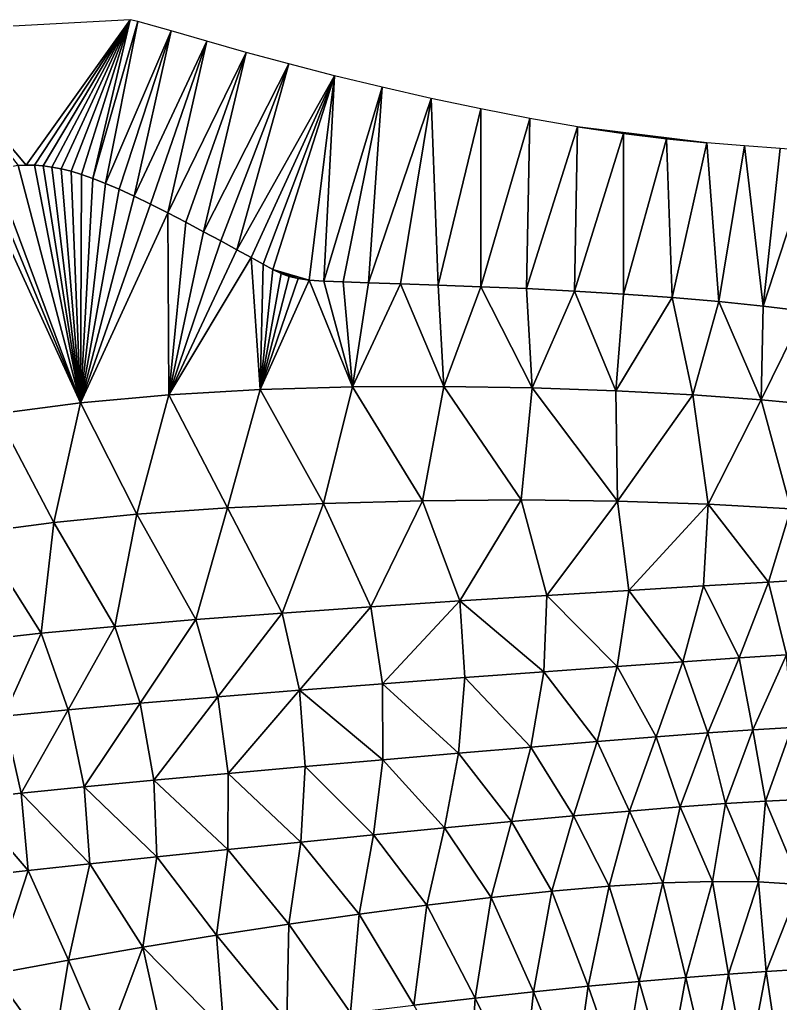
# Model space of a CAD drawing. Header units: metres. Extents: x 0 to 433, y 0 to 317.
# Drawn here: x 152.85 to 165.23, y 262.34 to 278.34 of the extents above; entities that cross this region are included whole.
import ezdxf

# ---------------------------------------------------------------- set-up
doc = ezdxf.new("R2010")
doc.units = ezdxf.units.M
doc.layers.add('TERRAIN_TIN', color=8, linetype='Continuous')

msp = doc.modelspace()

# ---------------------------------------------------------------- linework, layer by layer
at = {"layer": 'TERRAIN_TIN'}
for points in [[(151.13, 278.147, 2), (152.96, 275.975, 3), (154.653, 278.34, 2)], [(152.96, 275.975, 3), (153.096, 275.973, 3), (154.653, 278.34, 2)], [(153.096, 275.973, 3), (153.235, 275.962, 3), (154.653, 278.34, 2)], [(153.235, 275.962, 3), (153.378, 275.942, 3), (154.653, 278.34, 2)], [(153.378, 275.942, 3), (153.529, 275.913, 3), (154.653, 278.34, 2)], [(153.529, 275.913, 3), (153.689, 275.874, 3), (154.653, 278.34, 2)], [(153.689, 275.874, 3), (153.86, 275.822, 3), (154.653, 278.34, 2)], [(153.86, 275.822, 3), (154.046, 275.757, 3), (154.653, 278.34, 2)], [(154.046, 275.757, 3), (154.776, 278.31, 2), (154.653, 278.34, 2)], [(154.776, 278.31, 2), (154.046, 275.757, 3), (154.25, 275.677, 3)], [(154.776, 278.31, 2), (154.25, 275.677, 3), (155.317, 278.159, 2)], [(152.827, 275.969, 3), (152.96, 275.975, 3), (151.13, 278.147, 2)], [(154.25, 275.677, 3), (154.472, 275.582, 3), (155.317, 278.159, 2)], [(154.472, 275.582, 3), (154.716, 275.469, 3), (155.317, 278.159, 2)], [(155.317, 278.159, 2), (154.716, 275.469, 3), (155.901, 277.99, 2)], [(154.716, 275.469, 3), (154.984, 275.339, 3), (155.901, 277.99, 2)], [(154.984, 275.339, 3), (155.266, 275.195, 3), (155.901, 277.99, 2)], [(155.266, 275.195, 3), (156.538, 277.807, 2), (155.901, 277.99, 2)], [(155.266, 275.195, 3), (155.557, 275.044, 3), (156.538, 277.807, 2)], [(155.557, 275.044, 3), (155.845, 274.891, 3), (156.538, 277.807, 2)], [(156.538, 277.807, 2), (155.845, 274.891, 3), (157.232, 277.619, 2)], [(155.845, 274.891, 3), (156.124, 274.74, 3), (157.232, 277.619, 2)], [(157.232, 277.619, 2), (156.124, 274.74, 3), (156.385, 274.598, 3)], [(157.232, 277.619, 2), (156.385, 274.598, 3), (157.975, 277.428, 2)], [(156.385, 274.598, 3), (156.618, 274.47, 3), (157.975, 277.428, 2)], [(156.618, 274.47, 3), (156.816, 274.36, 3), (157.975, 277.428, 2)], [(156.816, 274.36, 3), (156.974, 274.274, 3), (157.975, 277.428, 2)], [(156.974, 274.274, 3), (157.566, 274.103, 3), (157.975, 277.428, 2)], [(157.566, 274.103, 3), (157.804, 274.087, 3), (157.975, 277.428, 2)], [(157.804, 274.087, 3), (158.752, 277.24, 2), (157.975, 277.428, 2)], [(157.804, 274.087, 3), (158.118, 274.073, 3), (158.752, 277.24, 2)], [(158.118, 274.073, 3), (158.529, 274.06, 3), (158.752, 277.24, 2)], [(158.752, 277.24, 2), (158.529, 274.06, 3), (159.55, 277.059, 2)], [(158.529, 274.06, 3), (159.049, 274.044, 3), (159.55, 277.059, 2)], [(159.049, 274.044, 3), (159.665, 274.023, 3), (159.55, 277.059, 2)], [(159.665, 274.023, 3), (160.355, 276.889, 2), (159.55, 277.059, 2)], [(159.665, 274.023, 3), (160.356, 273.996, 3), (160.355, 276.889, 2)], [(160.355, 276.889, 2), (160.356, 273.996, 3), (161.154, 276.734, 2)], [(160.356, 273.996, 3), (161.103, 273.964, 3), (161.154, 276.734, 2)], [(161.103, 273.964, 3), (161.932, 276.599, 2), (161.154, 276.734, 2)], [(161.932, 276.599, 2), (161.103, 273.964, 3), (161.884, 273.924, 3)], [(162.677, 276.487, 2), (161.932, 276.599, 2), (161.884, 273.924, 3)], [(161.932, 276.599, 2), (163.378, 276.402, 2), (164.034, 276.337, 2)], [(163.378, 276.402, 2), (161.932, 276.599, 2), (162.677, 276.487, 2)], [(162.68, 273.877, 3), (162.677, 276.487, 2), (161.884, 273.924, 3)], [(162.68, 273.877, 3), (163.378, 276.402, 2), (162.677, 276.487, 2)], [(163.378, 276.402, 2), (162.68, 273.877, 3), (163.47, 273.822, 3)], [(163.378, 276.402, 2), (163.47, 273.822, 3), (164.034, 276.337, 2)], [(163.47, 273.822, 3), (164.233, 273.757, 3), (164.034, 276.337, 2)], [(164.233, 273.757, 3), (164.65, 276.287, 2), (164.034, 276.337, 2)], [(164.233, 273.757, 3), (164.953, 273.681, 3), (164.65, 276.287, 2)], [(164.65, 276.287, 2), (164.953, 273.681, 3), (165.23, 276.243, 2)], [(164.953, 273.681, 3), (165.776, 276.2, 2), (165.23, 276.243, 2)], [(165.629, 273.596, 3), (165.776, 276.2, 2), (164.953, 273.681, 3)], [(152.426, 275.897, 3), (152.289, 275.854, 3), (153.844, 272.107, 4)], [(152.827, 275.969, 3), (152.426, 275.897, 3), (153.844, 272.107, 4)], [(152.96, 275.975, 3), (152.827, 275.969, 3), (153.096, 275.973, 3)], [(153.096, 275.973, 3), (152.827, 275.969, 3), (153.844, 272.107, 4)], [(153.235, 275.962, 3), (153.096, 275.973, 3), (153.844, 272.107, 4)], [(153.378, 275.942, 3), (153.235, 275.962, 3), (153.844, 272.107, 4)], [(153.378, 275.942, 3), (153.844, 272.107, 4), (153.529, 275.913, 3)], [(153.844, 272.107, 4), (153.689, 275.874, 3), (153.529, 275.913, 3)], [(152.289, 275.854, 3), (152.148, 275.801, 3), (153.844, 272.107, 4)], [(153.844, 272.107, 4), (152.148, 275.801, 3), (152.478, 271.926, 4)], [(153.86, 275.822, 3), (153.689, 275.874, 3), (153.844, 272.107, 4)], [(154.046, 275.757, 3), (153.86, 275.822, 3), (153.844, 272.107, 4)], [(154.046, 275.757, 3), (153.844, 272.107, 4), (154.25, 275.677, 3)], [(153.844, 272.107, 4), (154.472, 275.582, 3), (154.25, 275.677, 3)], [(154.472, 275.582, 3), (153.844, 272.107, 4), (154.716, 275.469, 3)], [(153.844, 272.107, 4), (154.984, 275.339, 3), (154.716, 275.469, 3)], [(153.844, 272.107, 4), (155.266, 275.195, 3), (154.984, 275.339, 3)], [(155.282, 272.238, 4), (155.266, 275.195, 3), (153.844, 272.107, 4)], [(155.266, 275.195, 3), (155.282, 272.238, 4), (155.557, 275.044, 3)], [(155.282, 272.238, 4), (155.845, 274.891, 3), (155.557, 275.044, 3)], [(155.845, 274.891, 3), (155.282, 272.238, 4), (156.124, 274.74, 3)], [(156.124, 274.74, 3), (155.282, 272.238, 4), (156.385, 274.598, 3)], [(155.282, 272.238, 4), (156.618, 274.47, 3), (156.385, 274.598, 3)], [(156.618, 274.47, 3), (155.282, 272.238, 4), (156.768, 272.322, 4)], [(156.816, 274.36, 3), (156.618, 274.47, 3), (156.768, 272.322, 4)], [(156.974, 274.274, 3), (156.816, 274.36, 3), (156.768, 272.322, 4)], [(157.108, 274.209, 3), (156.974, 274.274, 3), (156.768, 272.322, 4)], [(157.238, 274.161, 3), (157.108, 274.209, 3), (156.768, 272.322, 4)], [(157.384, 274.127, 3), (157.238, 274.161, 3), (156.768, 272.322, 4)], [(157.566, 274.103, 3), (157.384, 274.127, 3), (156.768, 272.322, 4)], [(157.384, 274.127, 3), (157.566, 274.103, 3), (156.974, 274.274, 3)], [(157.108, 274.209, 3), (157.384, 274.127, 3), (156.974, 274.274, 3)], [(157.384, 274.127, 3), (157.108, 274.209, 3), (157.238, 274.161, 3)], [(158.269, 272.365, 4), (157.566, 274.103, 3), (156.768, 272.322, 4)], [(157.566, 274.103, 3), (158.269, 272.365, 4), (157.804, 274.087, 3)], [(158.269, 272.365, 4), (158.118, 274.073, 3), (157.804, 274.087, 3)], [(158.118, 274.073, 3), (158.269, 272.365, 4), (158.529, 274.06, 3)], [(158.269, 272.365, 4), (159.049, 274.044, 3), (158.529, 274.06, 3)], [(158.269, 272.365, 4), (159.755, 272.372, 4), (159.049, 274.044, 3)], [(159.049, 274.044, 3), (159.755, 272.372, 4), (159.665, 274.023, 3)], [(159.665, 274.023, 3), (159.755, 272.372, 4), (160.356, 273.996, 3)], [(160.356, 273.996, 3), (159.755, 272.372, 4), (161.195, 272.349, 4)], [(161.103, 273.964, 3), (160.356, 273.996, 3), (161.195, 272.349, 4)], [(161.884, 273.924, 3), (161.103, 273.964, 3), (161.195, 272.349, 4)], [(162.556, 272.302, 4), (161.884, 273.924, 3), (161.195, 272.349, 4)], [(162.556, 272.302, 4), (162.68, 273.877, 3), (161.884, 273.924, 3)], [(162.68, 273.877, 3), (162.556, 272.302, 4), (163.47, 273.822, 3)], [(162.556, 272.302, 4), (163.807, 272.236, 4), (163.47, 273.822, 3)], [(163.47, 273.822, 3), (163.807, 272.236, 4), (164.233, 273.757, 3)], [(163.807, 272.236, 4), (164.917, 272.157, 4), (164.233, 273.757, 3)], [(164.917, 272.157, 4), (164.953, 273.681, 3), (164.233, 273.757, 3)], [(164.917, 272.157, 4), (165.629, 273.596, 3), (164.953, 273.681, 3)], [(165.629, 273.596, 3), (164.917, 272.157, 4), (165.864, 272.069, 4)], [(157.797, 270.47, 5), (158.269, 272.365, 4), (156.768, 272.322, 4)], [(159.406, 270.513, 5), (158.269, 272.365, 4), (157.797, 270.47, 5)], [(159.406, 270.513, 5), (159.755, 272.372, 4), (158.269, 272.365, 4)], [(159.755, 272.372, 4), (159.406, 270.513, 5), (161.015, 270.526, 5)], [(159.755, 272.372, 4), (161.015, 270.526, 5), (161.195, 272.349, 4)], [(155.282, 272.238, 4), (153.844, 272.107, 4), (154.76, 270.293, 5)], [(156.234, 270.396, 5), (155.282, 272.238, 4), (154.76, 270.293, 5)], [(155.282, 272.238, 4), (156.234, 270.396, 5), (156.768, 272.322, 4)], [(156.234, 270.396, 5), (157.797, 270.47, 5), (156.768, 272.322, 4)], [(161.015, 270.526, 5), (162.581, 270.509, 5), (161.195, 272.349, 4)], [(162.581, 270.509, 5), (162.556, 272.302, 4), (161.195, 272.349, 4)], [(163.807, 272.236, 4), (162.556, 272.302, 4), (162.581, 270.509, 5)], [(164.058, 270.46, 5), (163.807, 272.236, 4), (162.581, 270.509, 5)], [(164.058, 270.46, 5), (164.917, 272.157, 4), (163.807, 272.236, 4)], [(153.844, 272.107, 4), (152.478, 271.926, 4), (153.408, 270.159, 5)], [(154.76, 270.293, 5), (153.844, 272.107, 4), (153.408, 270.159, 5)], [(164.058, 270.46, 5), (165.404, 270.381, 5), (164.917, 272.157, 4)], [(164.917, 272.157, 4), (165.404, 270.381, 5), (165.864, 272.069, 4)], [(152.478, 271.926, 4), (152.165, 269.995, 5), (153.408, 270.159, 5)], [(156.234, 270.396, 5), (157.123, 268.686, 6), (157.797, 270.47, 5)], [(157.123, 268.686, 6), (158.569, 268.788, 6), (157.797, 270.47, 5)], [(158.569, 268.788, 6), (159.406, 270.513, 5), (157.797, 270.47, 5)], [(160.018, 268.885, 6), (159.406, 270.513, 5), (158.569, 268.788, 6)], [(159.406, 270.513, 5), (160.018, 268.885, 6), (161.015, 270.526, 5)], [(160.018, 268.885, 6), (161.43, 268.974, 6), (161.015, 270.526, 5)], [(161.43, 268.974, 6), (162.581, 270.509, 5), (161.015, 270.526, 5)], [(162.581, 270.509, 5), (161.43, 268.974, 6), (162.764, 269.056, 6)], [(164.058, 270.46, 5), (162.581, 270.509, 5), (162.764, 269.056, 6)], [(163.98, 269.129, 6), (164.058, 270.46, 5), (162.764, 269.056, 6)], [(164.058, 270.46, 5), (163.98, 269.129, 6), (165.038, 269.191, 6)], [(165.404, 270.381, 5), (164.058, 270.46, 5), (165.038, 269.191, 6)], [(154.404, 268.47, 6), (154.76, 270.293, 5), (153.408, 270.159, 5)], [(154.76, 270.293, 5), (154.404, 268.47, 6), (155.722, 268.58, 6)], [(156.234, 270.396, 5), (154.76, 270.293, 5), (155.722, 268.58, 6)], [(157.123, 268.686, 6), (156.234, 270.396, 5), (155.722, 268.58, 6)], [(165.404, 270.381, 5), (165.038, 269.191, 6), (165.909, 269.242, 6)], [(152.165, 269.995, 5), (153.2, 268.357, 6), (153.408, 270.159, 5)], [(153.2, 268.357, 6), (154.404, 268.47, 6), (153.408, 270.159, 5)], [(153.2, 268.357, 6), (152.165, 269.995, 5), (152.095, 268.235, 6)], [(163.98, 269.129, 6), (164.56, 267.957, 7), (165.038, 269.191, 6)], [(165.038, 269.191, 6), (164.56, 267.957, 7), (165.329, 268.009, 7)], [(165.909, 269.242, 6), (165.038, 269.191, 6), (165.329, 268.009, 7)], [(161.43, 268.974, 6), (162.575, 267.817, 7), (162.764, 269.056, 6)], [(162.575, 267.817, 7), (163.645, 267.893, 7), (162.764, 269.056, 6)], [(163.645, 267.893, 7), (163.98, 269.129, 6), (162.764, 269.056, 6)], [(164.56, 267.957, 7), (163.98, 269.129, 6), (163.645, 267.893, 7)], [(160.018, 268.885, 6), (158.569, 268.788, 6), (158.759, 267.537, 7)], [(160.095, 267.637, 7), (160.018, 268.885, 6), (158.759, 267.537, 7)], [(160.018, 268.885, 6), (161.38, 267.731, 7), (161.43, 268.974, 6)], [(161.38, 267.731, 7), (160.018, 268.885, 6), (160.095, 267.637, 7)], [(161.43, 268.974, 6), (161.38, 267.731, 7), (162.575, 267.817, 7)], [(156.08, 267.326, 7), (157.123, 268.686, 6), (155.722, 268.58, 6)], [(157.408, 267.433, 7), (157.123, 268.686, 6), (156.08, 267.326, 7)], [(158.569, 268.788, 6), (157.123, 268.686, 6), (157.408, 267.433, 7)], [(158.569, 268.788, 6), (157.408, 267.433, 7), (158.759, 267.537, 7)], [(154.404, 268.47, 6), (154.812, 267.219, 7), (155.722, 268.58, 6)], [(154.812, 267.219, 7), (156.08, 267.326, 7), (155.722, 268.58, 6)], [(154.404, 268.47, 6), (153.2, 268.357, 6), (153.641, 267.114, 7)], [(154.812, 267.219, 7), (154.404, 268.47, 6), (153.641, 267.114, 7)], [(152.594, 267.011, 7), (153.2, 268.357, 6), (152.095, 268.235, 6)], [(153.2, 268.357, 6), (152.594, 267.011, 7), (153.641, 267.114, 7)], [(163.645, 267.893, 7), (162.575, 267.817, 7), (163.211, 266.673, 8)], [(163.645, 267.893, 7), (163.211, 266.673, 8), (164.053, 266.738, 8)], [(164.56, 267.957, 7), (163.645, 267.893, 7), (164.053, 266.738, 8)], [(164.785, 266.789, 8), (164.56, 267.957, 7), (164.053, 266.738, 8)], [(164.56, 267.957, 7), (164.785, 266.789, 8), (165.329, 268.009, 7)], [(164.785, 266.789, 8), (165.417, 266.827, 8), (165.329, 268.009, 7)], [(161.17, 266.505, 8), (161.38, 267.731, 7), (160.095, 267.637, 7)], [(161.38, 267.731, 7), (161.17, 266.505, 8), (162.251, 266.595, 8)], [(162.575, 267.817, 7), (161.38, 267.731, 7), (162.251, 266.595, 8)], [(163.211, 266.673, 8), (162.575, 267.817, 7), (162.251, 266.595, 8)], [(159.995, 266.406, 8), (160.095, 267.637, 7), (158.759, 267.537, 7)], [(161.17, 266.505, 8), (160.095, 267.637, 7), (159.995, 266.406, 8)], [(156.247, 266.077, 8), (157.408, 267.433, 7), (156.08, 267.326, 7)], [(157.408, 267.433, 7), (156.247, 266.077, 8), (157.5, 266.189, 8)], [(157.408, 267.433, 7), (158.76, 266.3, 8), (158.759, 267.537, 7)], [(158.76, 266.3, 8), (157.408, 267.433, 7), (157.5, 266.189, 8)], [(158.76, 266.3, 8), (159.995, 266.406, 8), (158.759, 267.537, 7)], [(156.08, 267.326, 7), (154.812, 267.219, 7), (155.037, 265.966, 8)], [(156.247, 266.077, 8), (156.08, 267.326, 7), (155.037, 265.966, 8)], [(152.594, 267.011, 7), (152.878, 265.758, 8), (153.641, 267.114, 7)], [(152.878, 265.758, 8), (153.903, 265.859, 8), (153.641, 267.114, 7)], [(153.903, 265.859, 8), (154.812, 267.219, 7), (153.641, 267.114, 7)], [(154.812, 267.219, 7), (153.903, 265.859, 8), (155.037, 265.966, 8)], [(151.987, 265.665, 8), (152.878, 265.758, 8), (152.594, 267.011, 7)], [(164.785, 266.789, 8), (164.053, 266.738, 8), (164.34, 265.586, 9)], [(164.785, 266.789, 8), (164.34, 265.586, 9), (164.991, 265.627, 9)], [(165.417, 266.827, 8), (164.785, 266.789, 8), (164.991, 265.627, 9)], [(165.556, 265.656, 9), (165.417, 266.827, 8), (164.991, 265.627, 9)], [(162.777, 265.466, 9), (163.211, 266.673, 8), (162.251, 266.595, 8)], [(163.211, 266.673, 8), (162.777, 265.466, 9), (163.603, 265.532, 9)], [(164.053, 266.738, 8), (163.211, 266.673, 8), (163.603, 265.532, 9)], [(164.34, 265.586, 9), (164.053, 266.738, 8), (163.603, 265.532, 9)], [(160.857, 265.297, 9), (161.17, 266.505, 8), (159.995, 266.406, 8)], [(161.863, 265.388, 9), (161.17, 266.505, 8), (160.857, 265.297, 9)], [(161.17, 266.505, 8), (161.863, 265.388, 9), (162.251, 266.595, 8)], [(161.863, 265.388, 9), (162.777, 265.466, 9), (162.251, 266.595, 8)], [(158.611, 265.081, 9), (158.76, 266.3, 8), (157.5, 266.189, 8)], [(158.76, 266.3, 8), (158.611, 265.081, 9), (159.765, 265.193, 9)], [(159.995, 266.406, 8), (158.76, 266.3, 8), (159.765, 265.193, 9)], [(160.857, 265.297, 9), (159.995, 266.406, 8), (159.765, 265.193, 9)], [(156.247, 266.077, 8), (157.426, 264.962, 9), (157.5, 266.189, 8)], [(157.426, 264.962, 9), (158.611, 265.081, 9), (157.5, 266.189, 8)], [(153.903, 265.859, 8), (155.087, 264.722, 9), (155.037, 265.966, 8)], [(156.241, 264.841, 9), (156.247, 266.077, 8), (155.037, 265.966, 8)], [(155.087, 264.722, 9), (156.241, 264.841, 9), (155.037, 265.966, 8)], [(156.241, 264.841, 9), (157.426, 264.962, 9), (156.247, 266.077, 8)], [(153.903, 265.859, 8), (152.878, 265.758, 8), (153.994, 264.606, 9)], [(155.087, 264.722, 9), (153.903, 265.859, 8), (153.994, 264.606, 9)], [(152.878, 265.758, 8), (151.987, 265.665, 8), (152.993, 264.499, 9)], [(152.993, 264.499, 9), (151.987, 265.665, 8), (152.116, 264.403, 9)], [(152.878, 265.758, 8), (152.993, 264.499, 9), (153.994, 264.606, 9)], [(165.562, 264.273, 10), (165.556, 265.656, 9), (164.991, 265.627, 9)], [(162.777, 265.466, 9), (163.318, 264.296, 10), (163.603, 265.532, 9)], [(163.318, 264.296, 10), (164.129, 264.32, 10), (163.603, 265.532, 9)], [(164.129, 264.32, 10), (164.34, 265.586, 9), (163.603, 265.532, 9)], [(164.34, 265.586, 9), (164.129, 264.32, 10), (164.877, 264.313, 10)], [(164.34, 265.586, 9), (164.877, 264.313, 10), (164.991, 265.627, 9)], [(164.877, 264.313, 10), (165.562, 264.273, 10), (164.991, 265.627, 9)], [(161.514, 264.163, 10), (161.863, 265.388, 9), (160.857, 265.297, 9)], [(162.446, 264.243, 10), (161.863, 265.388, 9), (161.514, 264.163, 10)], [(162.777, 265.466, 9), (161.863, 265.388, 9), (162.446, 264.243, 10)], [(162.777, 265.466, 9), (162.446, 264.243, 10), (163.318, 264.296, 10)], [(158.611, 265.081, 9), (159.478, 263.935, 10), (159.765, 265.193, 9)], [(159.478, 263.935, 10), (160.525, 264.06, 10), (159.765, 265.193, 9)], [(160.525, 264.06, 10), (160.857, 265.297, 9), (159.765, 265.193, 9)], [(161.514, 264.163, 10), (160.857, 265.297, 9), (160.525, 264.06, 10)], [(158.611, 265.081, 9), (157.426, 264.962, 9), (158.377, 263.79, 10)], [(159.478, 263.935, 10), (158.611, 265.081, 9), (158.377, 263.79, 10)], [(157.233, 263.628, 10), (157.426, 264.962, 9), (156.241, 264.841, 9)], [(157.426, 264.962, 9), (157.233, 263.628, 10), (158.377, 263.79, 10)], [(154.856, 263.252, 10), (155.087, 264.722, 9), (153.994, 264.606, 9)], [(155.087, 264.722, 9), (154.856, 263.252, 10), (156.055, 263.448, 10)], [(156.241, 264.841, 9), (155.087, 264.722, 9), (156.055, 263.448, 10)], [(157.233, 263.628, 10), (156.241, 264.841, 9), (156.055, 263.448, 10)], [(153.994, 264.606, 9), (152.993, 264.499, 9), (153.646, 263.042, 10)], [(154.856, 263.252, 10), (153.994, 264.606, 9), (153.646, 263.042, 10)], [(152.438, 262.817, 10), (152.993, 264.499, 9), (152.116, 264.403, 9)], [(152.993, 264.499, 9), (152.438, 262.817, 10), (153.646, 263.042, 10)], [(162.446, 264.243, 10), (161.514, 264.163, 10), (162.104, 262.616, 11)], [(162.933, 262.693, 11), (162.446, 264.243, 10), (162.104, 262.616, 11)], [(162.446, 264.243, 10), (162.933, 262.693, 11), (163.318, 264.296, 10)], [(163.318, 264.296, 10), (162.933, 262.693, 11), (163.696, 262.759, 11)], [(164.129, 264.32, 10), (163.318, 264.296, 10), (163.696, 262.759, 11)], [(164.386, 262.813, 11), (164.129, 264.32, 10), (163.696, 262.759, 11)], [(164.129, 264.32, 10), (164.386, 262.813, 11), (164.877, 264.313, 10)], [(164.386, 262.813, 11), (164.999, 262.855, 11), (164.877, 264.313, 10)], [(164.999, 262.855, 11), (165.562, 264.273, 10), (164.877, 264.313, 10)], [(164.999, 262.855, 11), (165.529, 262.888, 11), (165.562, 264.273, 10)], [(159.478, 263.935, 10), (160.263, 262.424, 11), (160.525, 264.06, 10)], [(160.263, 262.424, 11), (161.212, 262.526, 11), (160.525, 264.06, 10)], [(161.212, 262.526, 11), (161.514, 264.163, 10), (160.525, 264.06, 10)], [(161.514, 264.163, 10), (161.212, 262.526, 11), (162.104, 262.616, 11)], [(159.478, 263.935, 10), (158.377, 263.79, 10), (159.265, 262.309, 11)], [(160.263, 262.424, 11), (159.478, 263.935, 10), (159.265, 262.309, 11)], [(157.233, 263.628, 10), (158.237, 262.184, 11), (158.377, 263.79, 10)], [(158.377, 263.79, 10), (158.237, 262.184, 11), (159.265, 262.309, 11)], [(157.2, 262.051, 11), (157.233, 263.628, 10), (156.055, 263.448, 10)], [(158.237, 262.184, 11), (157.233, 263.628, 10), (157.2, 262.051, 11)], [(154.856, 263.252, 10), (156.175, 261.913, 11), (156.055, 263.448, 10)], [(156.175, 261.913, 11), (157.2, 262.051, 11), (156.055, 263.448, 10)], [(154.251, 261.635, 11), (154.856, 263.252, 10), (153.646, 263.042, 10)], [(155.185, 261.774, 11), (154.856, 263.252, 10), (154.251, 261.635, 11)], [(155.185, 261.774, 11), (156.175, 261.913, 11), (154.856, 263.252, 10)], [(153.646, 263.042, 10), (152.438, 262.817, 10), (153.395, 261.5, 11)], [(154.251, 261.635, 11), (153.646, 263.042, 10), (153.395, 261.5, 11)], [(152.438, 262.817, 10), (152.638, 261.371, 11), (153.395, 261.5, 11)], [(164.065, 261.158, 12), (164.386, 262.813, 11), (163.696, 262.759, 11)], [(164.386, 262.813, 11), (164.065, 261.158, 12), (164.685, 261.198, 12)], [(164.999, 262.855, 11), (164.386, 262.813, 11), (164.685, 261.198, 12)], [(165.246, 261.222, 12), (164.999, 262.855, 11), (164.685, 261.198, 12)], [(165.246, 261.222, 12), (165.529, 262.888, 11), (164.999, 262.855, 11)], [(161.212, 262.526, 11), (161.873, 260.946, 12), (162.104, 262.616, 11)], [(161.873, 260.946, 12), (162.657, 261.031, 12), (162.104, 262.616, 11)], [(162.657, 261.031, 12), (162.933, 262.693, 11), (162.104, 262.616, 11)], [(163.388, 261.102, 12), (162.933, 262.693, 11), (162.657, 261.031, 12)], [(162.933, 262.693, 11), (163.388, 261.102, 12), (163.696, 262.759, 11)], [(163.388, 261.102, 12), (164.065, 261.158, 12), (163.696, 262.759, 11)], [(161.037, 260.847, 12), (161.212, 262.526, 11), (160.263, 262.424, 11)], [(161.212, 262.526, 11), (161.037, 260.847, 12), (161.873, 260.946, 12)], [(160.154, 260.735, 12), (160.263, 262.424, 11), (159.265, 262.309, 11)], [(161.037, 260.847, 12), (160.263, 262.424, 11), (160.154, 260.735, 12)]]:
    msp.add_3dface(points, dxfattribs=at)

doc.saveas('drawing.dxf')
